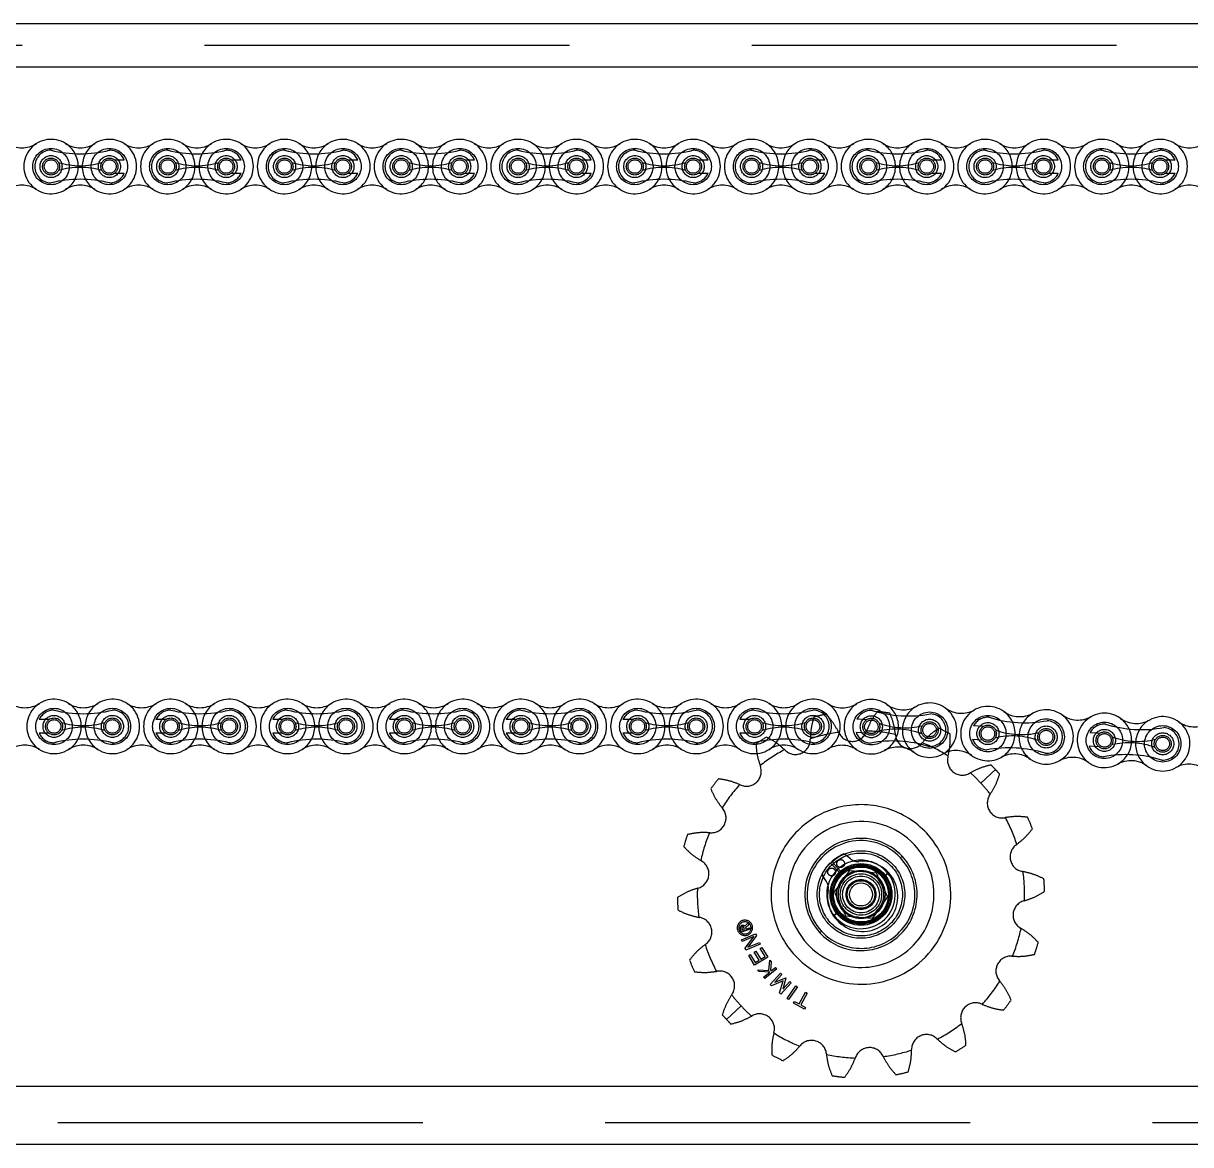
# Model space of a CAD drawing. Header units: metres. Extents: x 0 to 21025, y 0 to 14850.
# Drawn here: x 5196.5 to 5450.5, y 13545.1 to 13789.1 of the extents above; entities that cross this region are included whole.
import ezdxf

# ---------------------------------------------------------------- set-up
doc = ezdxf.new("R2010")
doc.units = ezdxf.units.M
doc.header["$LTSCALE"] = 25
doc.linetypes.add('HIDDEN2', pattern=[4.7625, 3.175, -1.5875])
doc.layers.add('SL4', color=4, linetype='Continuous')
doc.layers.add('ST1', color=7, linetype='HIDDEN2')

msp = doc.modelspace()

# ---------------------------------------------------------------- linework, layer by layer
at = {"layer": 'SL4'}
for p, q in [((4878.736, 13789.133), (5823.739, 13789.133)), ((5828.736, 13779.608), (4878.736, 13779.608)), ((5376.282, 13604.799), (5379.158, 13604.555)), ((5372.983, 13600.06), (5374.633, 13602.43)), ((5384.489, 13599.086), (5382.84, 13596.717)), ((5381.191, 13594.348), (5378.315, 13594.591)), ((4926.236, 13557.896), (5828.736, 13557.896)), ((5828.736, 13545.133), (4926.236, 13545.133))]:
    msp.add_line(p, q, dxfattribs=at)
for radius in [6, 3, 2.5]:
    msp.add_circle((5378.736, 13599.573), radius, dxfattribs=at)
for start, end in [(85.16103, 145.16103), (25.16103, 85.16103), (145.16103, 205.16103), (325.16103, 25.16103), (205.16103, 265.16103), (265.16103, 325.16103)]:
    msp.add_arc((5378.736, 13599.573), 5, start, end, dxfattribs=at)
for points, knots in [([(5374.633, 13602.43), (5374.672, 13602.486), (5375.229, 13603.286), (5375.774, 13604.07), (5376.282, 13604.799)], [0, 0, 0, 0, 0.0702006, 1, 1, 1, 1]), ([(5379.158, 13604.555), (5379.226, 13604.55), (5380.198, 13604.467), (5381.15, 13604.387), (5382.035, 13604.312)], [0, 0, 0, 0, 0.0702006, 1, 1, 1, 1]), ([(5382.035, 13604.312), (5382.138, 13604.093), (5382.538, 13603.241), (5382.953, 13602.356), (5383.262, 13601.699)], [0, 0, 0, 0, 0.2575513, 1, 1, 1, 1]), ([(5383.262, 13601.699), (5383.374, 13601.462), (5383.789, 13600.577), (5384.193, 13599.716), (5384.489, 13599.086)], [0, 0, 0, 0, 0.2686336, 1, 1, 1, 1]), ([(5372.983, 13600.06), (5373.086, 13599.841), (5373.487, 13598.989), (5373.902, 13598.104), (5374.211, 13597.447)], [0, 0, 0, 0, 0.2575513, 1, 1, 1, 1]), ([(5374.211, 13597.447), (5374.322, 13597.21), (5374.738, 13596.325), (5375.142, 13595.464), (5375.438, 13594.835)], [0, 0, 0, 0, 0.2686336, 1, 1, 1, 1]), ([(5382.84, 13596.717), (5382.801, 13596.661), (5382.244, 13595.861), (5381.698, 13595.077), (5381.191, 13594.348)], [0, 0, 0, 0, 0.0702006, 1, 1, 1, 1]), ([(5378.315, 13594.591), (5378.246, 13594.597), (5377.275, 13594.679), (5376.323, 13594.76), (5375.438, 13594.835)], [0, 0, 0, 0, 0.0702006, 1, 1, 1, 1])]:
    msp.add_open_spline(points, degree=3, knots=knots, dxfattribs=at)
at = {"layer": 'ST1'}
for p, q in [((4878.736, 13784.371), (5878.736, 13784.371)), ((5878.736, 13779.608), (4878.736, 13779.608)), ((5216.341, 13759.449), (5218.465, 13759.449)), ((5241.741, 13759.449), (5243.865, 13759.449)), ((5267.141, 13759.449), (5269.265, 13759.449)), ((5292.541, 13759.449), (5294.665, 13759.449)), ((5317.941, 13759.449), (5320.065, 13759.449)), ((5343.341, 13759.449), (5345.465, 13759.449)), ((5368.741, 13759.449), (5370.865, 13759.449)), ((5394.141, 13759.449), (5396.265, 13759.449)), ((5419.541, 13759.449), (5421.665, 13759.449)), ((5444.941, 13759.449), (5447.065, 13759.449)), ((5216.341, 13756.497), (5218.465, 13756.497)), ((5241.741, 13756.497), (5243.865, 13756.497)), ((5267.141, 13756.497), (5269.265, 13756.497)), ((5292.541, 13756.497), (5294.665, 13756.497)), ((5317.941, 13756.497), (5320.065, 13756.497)), ((5343.341, 13756.497), (5345.465, 13756.497)), ((5368.741, 13756.497), (5370.865, 13756.497)), ((5394.141, 13756.497), (5396.265, 13756.497)), ((5419.541, 13756.497), (5421.665, 13756.497)), ((5444.941, 13756.497), (5447.065, 13756.497)), ((5202.082, 13637.614), (5199.959, 13637.614)), ((5227.482, 13637.614), (5225.359, 13637.614)), ((5252.882, 13637.614), (5250.759, 13637.614)), ((5278.282, 13637.614), (5276.159, 13637.614)), ((5303.682, 13637.614), (5301.559, 13637.614)), ((5329.082, 13637.614), (5326.959, 13637.614)), ((5354.482, 13637.614), (5352.359, 13637.614)), ((5379.97, 13637.607), (5377.85, 13637.731)), ((5202.082, 13634.662), (5199.959, 13634.662)), ((5227.482, 13634.662), (5225.359, 13634.662)), ((5252.882, 13634.662), (5250.759, 13634.662)), ((5278.282, 13634.662), (5276.159, 13634.662)), ((5303.682, 13634.662), (5301.559, 13634.662)), ((5329.082, 13634.662), (5326.959, 13634.662)), ((5354.482, 13634.662), (5352.359, 13634.662)), ((5379.798, 13634.66), (5377.678, 13634.784)), ((5405.327, 13636.122), (5403.207, 13636.246)), ((5430.683, 13634.637), (5428.563, 13634.761)), ((5405.154, 13633.175), (5403.034, 13633.299)), ((5430.511, 13631.69), (5428.391, 13631.814)), ((5407.982, 13626.774), (5404.81, 13623.823)), ((5404.81, 13623.823), (5407.982, 13626.774)), ((5374.397, 13604.002), (5372.018, 13606.43)), ((5372.384, 13606.771), (5374.634, 13604.222)), ((5376.465, 13607.296), (5375.43, 13608.152)), ((5387.323, 13607.559), (5387.681, 13607.892)), ((5387.681, 13607.892), (5387.323, 13607.559)), ((5384.615, 13604.154), (5383.844, 13603.553)), ((5383.844, 13603.553), (5384.615, 13604.154)), ((5370.42, 13603.492), (5371.198, 13602.398)), ((5373.629, 13595.594), (5372.858, 13594.993)), ((5372.858, 13594.993), (5373.629, 13595.594)), ((5352.727, 13591.397), (5352.507, 13592.09)), ((5354.592, 13591.989), (5352.727, 13591.397)), ((5352.796, 13592.211), (5352.928, 13591.794)), ((5352.855, 13592.821), (5352.95, 13592.523)), ((5352.958, 13592.525), (5352.864, 13592.823)), ((5352.928, 13591.794), (5353.396, 13591.942)), ((5353.396, 13591.942), (5353.262, 13592.364)), ((5353.454, 13592.651), (5354.191, 13593.369)), ((5354.311, 13592.99), (5353.609, 13592.305)), ((5353.609, 13592.305), (5353.691, 13592.048)), ((5353.691, 13592.048), (5354.493, 13592.302)), ((5354.191, 13593.369), (5354.311, 13592.99)), ((5354.493, 13592.302), (5354.592, 13591.989)), ((5369.792, 13591.254), (5370.15, 13591.587)), ((5370.15, 13591.587), (5369.792, 13591.254)), ((5352.743, 13589.708), (5355.815, 13591.033)), ((5352.902, 13589.339), (5352.743, 13589.708)), ((5355.445, 13590.436), (5352.902, 13589.339)), ((5353.528, 13587.886), (5355.445, 13590.436)), ((5356.788, 13588.776), (5353.715, 13587.453)), ((5355.995, 13590.616), (5354.15, 13588.077)), ((5354.15, 13588.077), (5356.629, 13589.144)), ((5355.815, 13591.033), (5355.995, 13590.616)), ((5356.629, 13589.144), (5356.788, 13588.776)), ((5353.715, 13587.453), (5353.528, 13587.886)), ((5354.311, 13586.293), (5354.662, 13586.504)), ((5355.579, 13584.187), (5354.311, 13586.293)), ((5354.662, 13586.504), (5355.723, 13584.743)), ((5355.512, 13587.016), (5355.864, 13587.228)), ((5356.573, 13585.255), (5355.512, 13587.016)), ((5355.864, 13587.228), (5356.925, 13585.467)), ((5356.825, 13587.807), (5357.176, 13588.019)), ((5357.886, 13586.046), (5356.825, 13587.807)), ((5357.176, 13588.019), (5358.445, 13585.914)), ((5358.445, 13585.914), (5355.579, 13584.187)), ((5355.723, 13584.743), (5356.573, 13585.255)), ((5356.925, 13585.467), (5357.886, 13586.046)), ((5358.685, 13583.041), (5358.878, 13585.291)), ((5358.878, 13585.291), (5359.189, 13584.902)), ((5359.189, 13584.902), (5359.027, 13583.018)), ((5359.304, 13582.999), (5360.161, 13583.684)), ((5360.161, 13583.684), (5360.412, 13583.37)), ((5356.264, 13583.203), (5358.685, 13583.041)), ((5356.575, 13582.813), (5356.264, 13583.203)), ((5358.879, 13582.659), (5356.575, 13582.813)), ((5357.547, 13581.595), (5358.879, 13582.659)), ((5357.798, 13581.282), (5357.547, 13581.595)), ((5360.412, 13583.37), (5357.798, 13581.282)), ((5359.003, 13579.965), (5361.239, 13582.453)), ((5359.027, 13583.018), (5359.304, 13582.999)), ((5361.534, 13582.188), (5360.016, 13580.499)), ((5360.016, 13580.499), (5362.384, 13581.424)), ((5361.239, 13582.453), (5361.534, 13582.188)), ((5362.416, 13581.394), (5361.747, 13578.943)), ((5362.384, 13581.424), (5362.416, 13581.394)), ((5359.298, 13579.699), (5359.003, 13579.965)), ((5361.806, 13580.749), (5359.298, 13579.699)), ((5361.028, 13578.143), (5361.806, 13580.749)), ((5363.564, 13580.362), (5361.328, 13577.873)), ((5361.747, 13578.943), (5363.266, 13580.63)), ((5362.648, 13576.93), (5364.567, 13579.671)), ((5364.896, 13579.441), (5362.977, 13576.7)), ((5363.266, 13580.63), (5363.564, 13580.362)), ((5364.567, 13579.671), (5364.896, 13579.441)), ((5361.328, 13577.873), (5361.028, 13578.143)), ((5362.977, 13576.7), (5362.648, 13576.93)), ((5364.057, 13575.954), (5364.256, 13576.313)), ((5366.449, 13574.626), (5364.057, 13575.954)), ((5364.256, 13576.313), (5365.276, 13575.747)), ((5365.276, 13575.747), (5366.702, 13578.312)), ((5367.052, 13578.118), (5365.627, 13575.552)), ((5366.702, 13578.312), (5367.052, 13578.118)), ((5352.663, 13575.323), (5349.49, 13572.373)), ((5349.49, 13572.373), (5352.663, 13575.323)), ((5365.627, 13575.552), (5366.648, 13574.984)), ((5366.648, 13574.984), (5366.449, 13574.626)), ((4878.736, 13557.896), (5878.736, 13557.896)), ((5878.736, 13549.896), (4878.736, 13549.896))]:
    msp.add_line(p, q, dxfattribs=at)
for centre, radius in [((5202.534, 13757.973), 3.96), ((5215.234, 13757.973), 3.96), ((5227.934, 13757.973), 3.96), ((5240.634, 13757.973), 3.96), ((5253.334, 13757.973), 3.96), ((5266.034, 13757.973), 3.96), ((5278.734, 13757.973), 3.96), ((5291.434, 13757.973), 3.96), ((5304.134, 13757.973), 3.96), ((5316.834, 13757.973), 3.96), ((5329.534, 13757.973), 3.96), ((5342.234, 13757.973), 3.96), ((5354.934, 13757.973), 3.96), ((5367.634, 13757.973), 3.96), ((5380.334, 13757.973), 3.96), ((5393.034, 13757.973), 3.96), ((5405.734, 13757.973), 3.96), ((5418.434, 13757.973), 3.96), ((5431.134, 13757.973), 3.96), ((5443.834, 13757.973), 3.96), ((5202.534, 13757.973), 2.398), ((5202.534, 13757.973), 1.845), ((5202.534, 13757.973), 1.476), ((5215.234, 13757.973), 2.398), ((5215.234, 13757.973), 1.845), ((5215.234, 13757.973), 1.476), ((5227.934, 13757.973), 2.399), ((5227.934, 13757.973), 1.845), ((5227.934, 13757.973), 1.476), ((5240.634, 13757.973), 2.399), ((5240.634, 13757.973), 1.845), ((5240.634, 13757.973), 1.476), ((5253.334, 13757.973), 2.398), ((5253.334, 13757.973), 1.845), ((5253.334, 13757.973), 1.476), ((5266.034, 13757.973), 2.398), ((5266.034, 13757.973), 1.845), ((5266.034, 13757.973), 1.476), ((5278.734, 13757.973), 2.399), ((5278.734, 13757.973), 1.845), ((5278.734, 13757.973), 1.476), ((5291.434, 13757.973), 2.399), ((5291.434, 13757.973), 1.845), ((5291.434, 13757.973), 1.476), ((5304.134, 13757.973), 2.398), ((5304.134, 13757.973), 1.845), ((5304.134, 13757.973), 1.476), ((5316.834, 13757.973), 2.398), ((5316.834, 13757.973), 1.845), ((5316.834, 13757.973), 1.476), ((5329.534, 13757.973), 2.399), ((5329.534, 13757.973), 1.845), ((5329.534, 13757.973), 1.476), ((5342.234, 13757.973), 2.399), ((5342.234, 13757.973), 1.845), ((5342.234, 13757.973), 1.476), ((5354.934, 13757.973), 2.398), ((5354.934, 13757.973), 1.845), ((5354.934, 13757.973), 1.476), ((5367.634, 13757.973), 2.398), ((5367.634, 13757.973), 1.845), ((5367.634, 13757.973), 1.476), ((5380.334, 13757.973), 2.399), ((5380.334, 13757.973), 1.845), ((5380.334, 13757.973), 1.476), ((5393.034, 13757.973), 2.399), ((5393.034, 13757.973), 1.845), ((5393.034, 13757.973), 1.476), ((5405.734, 13757.973), 2.398), ((5405.734, 13757.973), 1.845), ((5405.734, 13757.973), 1.476), ((5418.434, 13757.973), 2.398), ((5418.434, 13757.973), 1.845), ((5418.434, 13757.973), 1.476), ((5431.134, 13757.973), 2.399), ((5431.134, 13757.973), 1.845), ((5431.134, 13757.973), 1.476), ((5443.834, 13757.973), 2.399), ((5443.834, 13757.973), 1.845), ((5443.834, 13757.973), 1.476), ((5203.189, 13636.138), 3.96), ((5215.889, 13636.138), 3.96), ((5228.589, 13636.138), 3.96), ((5241.289, 13636.138), 3.96), ((5253.989, 13636.138), 3.96), ((5266.689, 13636.138), 3.96), ((5279.389, 13636.138), 3.96), ((5292.089, 13636.138), 3.96), ((5304.789, 13636.138), 3.96), ((5317.489, 13636.138), 3.96), ((5330.189, 13636.138), 3.96), ((5342.889, 13636.138), 3.96), ((5355.589, 13636.138), 3.96), ((5368.289, 13636.138), 3.96), ((5380.989, 13636.069), 3.96), ((5203.189, 13636.138), 2.399), ((5203.189, 13636.138), 1.845), ((5203.189, 13636.138), 1.476), ((5215.889, 13636.138), 2.399), ((5215.889, 13636.138), 1.845), ((5215.889, 13636.138), 1.476), ((5228.589, 13636.138), 2.398), ((5228.589, 13636.138), 1.845), ((5228.589, 13636.138), 1.476), ((5241.289, 13636.138), 2.398), ((5241.289, 13636.138), 1.845), ((5241.289, 13636.138), 1.476), ((5253.989, 13636.138), 2.399), ((5253.989, 13636.138), 1.845), ((5253.989, 13636.138), 1.476), ((5266.689, 13636.138), 2.399), ((5266.689, 13636.138), 1.845), ((5266.689, 13636.138), 1.476), ((5279.389, 13636.138), 2.398), ((5279.389, 13636.138), 1.845), ((5279.389, 13636.138), 1.476), ((5292.089, 13636.138), 2.398), ((5292.089, 13636.138), 1.845), ((5292.089, 13636.138), 1.476), ((5304.789, 13636.138), 2.399), ((5304.789, 13636.138), 1.845), ((5304.789, 13636.138), 1.476), ((5317.489, 13636.138), 2.399), ((5317.489, 13636.138), 1.845), ((5317.489, 13636.138), 1.476), ((5330.189, 13636.138), 2.398), ((5330.189, 13636.138), 1.845), ((5330.189, 13636.138), 1.476), ((5342.889, 13636.138), 2.398), ((5342.889, 13636.138), 1.845), ((5342.889, 13636.138), 1.476), ((5355.589, 13636.138), 2.399), ((5355.589, 13636.138), 1.845), ((5355.589, 13636.138), 1.476), ((5368.289, 13636.138), 2.399), ((5368.289, 13636.138), 1.845), ((5368.289, 13636.138), 1.476), ((5380.989, 13636.069), 2.399), ((5380.989, 13636.069), 1.845), ((5380.989, 13636.069), 1.476), ((5393.667, 13635.327), 3.96), ((5393.667, 13635.327), 2.399), ((5393.667, 13635.327), 1.845), ((5406.346, 13634.584), 3.96), ((5406.346, 13634.584), 2.398), ((5419.024, 13633.842), 3.96), ((5431.702, 13633.099), 3.96), ((5393.667, 13635.327), 1.476), ((5406.346, 13634.584), 1.845), ((5406.346, 13634.584), 1.476), ((5419.024, 13633.842), 2.398), ((5419.024, 13633.842), 1.845), ((5419.024, 13633.842), 1.476), ((5431.702, 13633.099), 2.398), ((5431.702, 13633.099), 1.845), ((5431.702, 13633.099), 1.476), ((5444.381, 13632.357), 3.96), ((5444.381, 13632.357), 2.399), ((5444.381, 13632.357), 1.845), ((5444.381, 13632.357), 1.476), ((5378.736, 13599.573), 9.525), ((5378.736, 13599.573), 9.025), ((5374.32, 13606.304), 0.85), ((5372.343, 13604.465), 0.85), ((5378.736, 13599.573), 6.725), ((5378.736, 13599.573), 6.725), ((5378.736, 13599.573), 6.475), ((5378.736, 13599.573), 6.2), ((5378.736, 13599.573), 5.975), ((5378.736, 13599.573), 5.25), ((5378.736, 13599.573), 5.25), ((5378.736, 13599.573), 4.5), ((5378.736, 13599.573), 4), ((5378.736, 13599.573), 3.25), ((5378.736, 13599.573), 3.25), ((5378.736, 13599.573), 3.2)]:
    msp.add_circle(centre, radius, dxfattribs=at)
for centre, radius, start, end in [((5202.534, 13757.973), 5.92, 57.56669, 302.43331), ((5215.234, 13757.973), 5.92, 237.56669, 122.43331), ((5227.934, 13757.973), 5.92, 57.56669, 302.43331), ((5240.634, 13757.973), 5.92, 237.56669, 122.43331), ((5253.334, 13757.973), 5.92, 57.56669, 302.43331), ((5266.034, 13757.973), 5.92, 237.56669, 122.43331), ((5278.734, 13757.973), 5.92, 57.56669, 302.43331), ((5291.434, 13757.973), 5.92, 237.56669, 122.43331), ((5304.134, 13757.973), 5.92, 57.56669, 302.43331), ((5316.834, 13757.973), 5.92, 237.56669, 122.43331), ((5329.534, 13757.973), 5.92, 57.56669, 302.43331), ((5342.234, 13757.973), 5.92, 237.56669, 122.43331), ((5354.934, 13757.973), 5.92, 57.56669, 302.43331), ((5367.634, 13757.973), 5.92, 237.56669, 122.43331), ((5380.334, 13757.973), 5.92, 57.56669, 302.43331), ((5393.034, 13757.973), 5.92, 237.56669, 122.43331), ((5405.734, 13757.973), 5.92, 57.56669, 302.43331), ((5418.434, 13757.973), 5.92, 237.56669, 122.43331), ((5431.134, 13757.973), 5.92, 57.56669, 302.43331), ((5443.834, 13757.973), 5.92, 237.56669, 122.43331), ((5196.184, 13767.966), 5.92, 237.56669, 302.43331), ((5202.534, 13757.973), 3.552, 90, 270), ((5208.884, 13787.07), 26.322, 256.04015, 283.95985), ((5208.884, 13767.966), 5.92, 237.56669, 302.43331), ((5202.534, 13757.973), 5.92, 302.43326, 57.56674), ((5215.234, 13757.973), 5.92, 122.43326, 237.56674), ((5215.234, 13757.973), 3.552, 24.55336, 90), ((5221.584, 13767.966), 5.92, 237.56669, 302.43331), ((5227.934, 13757.973), 3.552, 90, 270), ((5234.284, 13787.07), 26.322, 256.04015, 283.95985), ((5234.284, 13767.966), 5.92, 237.56669, 302.43331), ((5227.934, 13757.973), 5.92, 302.43326, 57.56674), ((5240.634, 13757.973), 5.92, 122.43326, 237.56674), ((5240.634, 13757.973), 3.552, 24.55336, 90), ((5246.984, 13767.966), 5.92, 237.56669, 302.43331), ((5253.334, 13757.973), 3.552, 90, 270), ((5259.684, 13787.07), 26.322, 256.04015, 283.95985), ((5259.684, 13767.966), 5.92, 237.56669, 302.43331), ((5253.334, 13757.973), 5.92, 302.43326, 57.56674), ((5266.034, 13757.973), 5.92, 122.43326, 237.56674), ((5266.034, 13757.973), 3.552, 24.55336, 90), ((5272.384, 13767.966), 5.92, 237.56669, 302.43331), ((5278.734, 13757.973), 3.552, 90, 270), ((5285.084, 13787.07), 26.322, 256.04015, 283.95985), ((5285.084, 13767.966), 5.92, 237.56669, 302.43331), ((5278.734, 13757.973), 5.92, 302.43326, 57.56674), ((5291.434, 13757.973), 5.92, 122.43326, 237.56674), ((5291.434, 13757.973), 3.552, 24.55336, 90), ((5297.784, 13767.966), 5.92, 237.56669, 302.43331), ((5304.134, 13757.973), 3.552, 90, 270), ((5310.484, 13787.07), 26.322, 256.04015, 283.95985), ((5310.484, 13767.966), 5.92, 237.56669, 302.43331), ((5304.134, 13757.973), 5.92, 302.43326, 57.56674), ((5316.834, 13757.973), 5.92, 122.43326, 237.56674), ((5316.834, 13757.973), 3.552, 24.55336, 90), ((5323.184, 13767.966), 5.92, 237.56669, 302.43331), ((5329.534, 13757.973), 3.552, 90, 270), ((5335.884, 13787.07), 26.322, 256.04015, 283.95985), ((5335.884, 13767.966), 5.92, 237.56669, 302.43331), ((5329.534, 13757.973), 5.92, 302.43326, 57.56674), ((5342.234, 13757.973), 5.92, 122.43326, 237.56674), ((5342.234, 13757.973), 3.552, 24.55336, 90), ((5348.584, 13767.966), 5.92, 237.56669, 302.43331), ((5354.934, 13757.973), 3.552, 90, 270), ((5361.284, 13787.07), 26.322, 256.04015, 283.95985), ((5361.284, 13767.966), 5.92, 237.56669, 302.43331), ((5354.934, 13757.973), 5.92, 302.43326, 57.56674), ((5367.634, 13757.973), 5.92, 122.43326, 237.56674), ((5367.634, 13757.973), 3.552, 24.55336, 90), ((5373.984, 13767.966), 5.92, 237.56669, 302.43331), ((5380.334, 13757.973), 3.552, 90, 270), ((5386.684, 13787.07), 26.322, 256.04015, 283.95985), ((5386.684, 13767.966), 5.92, 237.56669, 302.43331), ((5380.334, 13757.973), 5.92, 302.43326, 57.56674), ((5393.034, 13757.973), 5.92, 122.43326, 237.56674), ((5393.034, 13757.973), 3.552, 24.55336, 90), ((5399.384, 13767.966), 5.92, 237.56669, 302.43331), ((5405.734, 13757.973), 3.552, 90, 270), ((5412.084, 13787.07), 26.322, 256.04015, 283.95985), ((5412.084, 13767.966), 5.92, 237.56669, 302.43331), ((5405.734, 13757.973), 5.92, 302.43326, 57.56674), ((5418.434, 13757.973), 5.92, 122.43326, 237.56674), ((5418.434, 13757.973), 3.552, 24.55336, 90), ((5424.784, 13767.966), 5.92, 237.56669, 302.43331), ((5431.134, 13757.973), 3.552, 90, 270), ((5437.484, 13787.07), 26.322, 256.04015, 283.95985), ((5437.484, 13767.966), 5.92, 237.56669, 302.43331), ((5431.134, 13757.973), 5.92, 302.43326, 57.56674), ((5443.834, 13757.973), 5.92, 122.43326, 237.56674), ((5443.834, 13757.973), 3.552, 24.55336, 90), ((5450.184, 13767.966), 5.92, 237.56669, 302.43331), ((5208.884, 13774.326), 16.175, 252.993, 287.007), ((5234.284, 13774.326), 16.175, 252.993, 287.007), ((5259.684, 13774.326), 16.175, 252.993, 287.007), ((5285.084, 13774.326), 16.175, 252.993, 287.007), ((5310.484, 13774.326), 16.175, 252.993, 287.007), ((5335.884, 13774.326), 16.175, 252.993, 287.007), ((5361.284, 13774.326), 16.175, 252.993, 287.007), ((5386.684, 13774.326), 16.175, 252.993, 287.007), ((5412.084, 13774.326), 16.175, 252.993, 287.007), ((5437.484, 13774.326), 16.175, 252.993, 287.007), ((5208.884, 13741.621), 16.175, 72.993, 107.007), ((5215.234, 13757.973), 3.552, 270, 335.44664), ((5234.284, 13741.621), 16.175, 72.993, 107.007), ((5240.634, 13757.973), 3.552, 270, 335.44664), ((5259.684, 13741.621), 16.175, 72.993, 107.007), ((5266.034, 13757.973), 3.552, 270, 335.44664), ((5285.084, 13741.621), 16.175, 72.993, 107.007), ((5291.434, 13757.973), 3.552, 270, 335.44664), ((5310.484, 13741.621), 16.175, 72.993, 107.007), ((5316.834, 13757.973), 3.552, 270, 335.44664), ((5335.884, 13741.621), 16.175, 72.993, 107.007), ((5342.234, 13757.973), 3.552, 270, 335.44664), ((5361.284, 13741.621), 16.175, 72.993, 107.007), ((5367.634, 13757.973), 3.552, 270, 335.44664), ((5386.684, 13741.621), 16.175, 72.993, 107.007), ((5393.034, 13757.973), 3.552, 270, 335.44664), ((5412.084, 13741.621), 16.175, 72.993, 107.007), ((5418.434, 13757.973), 3.552, 270, 335.44664), ((5437.484, 13741.621), 16.175, 72.993, 107.007), ((5443.834, 13757.973), 3.552, 270, 335.44664), ((5196.184, 13747.98), 5.92, 57.56669, 122.43331), ((5208.884, 13728.877), 26.322, 76.04015, 103.95985), ((5208.884, 13747.98), 5.92, 57.56669, 122.43331), ((5221.584, 13747.98), 5.92, 57.56669, 122.43331), ((5234.284, 13728.877), 26.322, 76.04015, 103.95985), ((5234.284, 13747.98), 5.92, 57.56669, 122.43331), ((5246.984, 13747.98), 5.92, 57.56669, 122.43331), ((5259.684, 13728.877), 26.322, 76.04015, 103.95985), ((5259.684, 13747.98), 5.92, 57.56669, 122.43331), ((5272.384, 13747.98), 5.92, 57.56669, 122.43331), ((5285.084, 13728.877), 26.322, 76.04015, 103.95985), ((5285.084, 13747.98), 5.92, 57.56669, 122.43331), ((5297.784, 13747.98), 5.92, 57.56669, 122.43331), ((5310.484, 13728.877), 26.322, 76.04015, 103.95985), ((5310.484, 13747.98), 5.92, 57.56669, 122.43331), ((5323.184, 13747.98), 5.92, 57.56669, 122.43331), ((5335.884, 13728.877), 26.322, 76.04015, 103.95985), ((5335.884, 13747.98), 5.92, 57.56669, 122.43331), ((5348.584, 13747.98), 5.92, 57.56669, 122.43331), ((5361.284, 13728.877), 26.322, 76.04015, 103.95985), ((5361.284, 13747.98), 5.92, 57.56669, 122.43331), ((5373.984, 13747.98), 5.92, 57.56669, 122.43331), ((5386.684, 13728.877), 26.322, 76.04015, 103.95985), ((5386.684, 13747.98), 5.92, 57.56669, 122.43331), ((5399.384, 13747.98), 5.92, 57.56669, 122.43331), ((5412.084, 13728.877), 26.322, 76.04015, 103.95985), ((5412.084, 13747.98), 5.92, 57.56669, 122.43331), ((5424.784, 13747.98), 5.92, 57.56669, 122.43331), ((5437.484, 13728.877), 26.322, 76.04015, 103.95985), ((5437.484, 13747.98), 5.92, 57.56669, 122.43331), ((5450.184, 13747.98), 5.92, 57.56669, 122.43331), ((5203.189, 13636.138), 5.92, 57.56669, 302.43331), ((5215.889, 13636.138), 5.92, 237.56669, 122.43331), ((5228.589, 13636.138), 5.92, 57.56669, 302.43331), ((5241.289, 13636.138), 5.92, 237.56669, 122.43331), ((5253.989, 13636.138), 5.92, 57.56669, 302.43331), ((5266.689, 13636.138), 5.92, 237.56669, 122.43331), ((5279.389, 13636.138), 5.92, 57.56669, 302.43331), ((5292.089, 13636.138), 5.92, 237.56669, 122.43331), ((5304.789, 13636.138), 5.92, 57.56669, 302.43331), ((5317.489, 13636.138), 5.92, 237.56669, 122.43331), ((5330.189, 13636.138), 5.92, 57.56669, 302.43331), ((5342.889, 13636.138), 5.92, 237.56669, 122.43331), ((5355.589, 13636.138), 5.92, 57.56669, 302.43331), ((5368.289, 13636.138), 5.92, 237.56669, 122.43331), ((5380.989, 13636.069), 5.92, 54.21502, 299.08164), ((5196.839, 13646.131), 5.92, 237.56669, 302.43331), ((5203.189, 13636.138), 3.552, 90, 155.44664), ((5209.539, 13665.235), 26.322, 256.04015, 283.95985), ((5209.539, 13646.131), 5.92, 237.56669, 302.43331), ((5203.189, 13636.138), 5.92, 302.43326, 57.56674), ((5215.889, 13636.138), 5.92, 122.43326, 237.56674), ((5215.889, 13636.138), 3.552, 270, 90), ((5222.239, 13646.131), 5.92, 237.56669, 302.43331), ((5228.589, 13636.138), 3.552, 90, 155.44664), ((5234.939, 13665.235), 26.322, 256.04015, 283.95985), ((5234.939, 13646.131), 5.92, 237.56669, 302.43331), ((5228.589, 13636.138), 5.92, 302.43326, 57.56674), ((5241.289, 13636.138), 5.92, 122.43326, 237.56674), ((5241.289, 13636.138), 3.552, 270, 90), ((5247.639, 13646.131), 5.92, 237.56669, 302.43331), ((5253.989, 13636.138), 3.552, 90, 155.44664), ((5260.339, 13665.235), 26.322, 256.04015, 283.95985), ((5260.339, 13646.131), 5.92, 237.56669, 302.43331), ((5253.989, 13636.138), 5.92, 302.43326, 57.56674), ((5266.689, 13636.138), 5.92, 122.43326, 237.56674), ((5266.689, 13636.138), 3.552, 270, 90), ((5273.039, 13646.131), 5.92, 237.56669, 302.43331), ((5279.389, 13636.138), 3.552, 90, 155.44664), ((5285.739, 13665.235), 26.322, 256.04015, 283.95985), ((5285.739, 13646.131), 5.92, 237.56669, 302.43331), ((5279.389, 13636.138), 5.92, 302.43326, 57.56674), ((5292.089, 13636.138), 5.92, 122.43326, 237.56674), ((5292.089, 13636.138), 3.552, 270, 90), ((5298.439, 13646.131), 5.92, 237.56669, 302.43331), ((5304.789, 13636.138), 3.552, 90, 155.44664), ((5311.139, 13665.235), 26.322, 256.04015, 283.95985), ((5311.139, 13646.131), 5.92, 237.56669, 302.43331), ((5304.789, 13636.138), 5.92, 302.43326, 57.56674), ((5317.489, 13636.138), 5.92, 122.43326, 237.56674), ((5317.489, 13636.138), 3.552, 270, 90), ((5323.839, 13646.131), 5.92, 237.56669, 302.43331), ((5330.189, 13636.138), 3.552, 90, 155.44664), ((5336.539, 13665.235), 26.322, 256.04015, 283.95985), ((5336.539, 13646.131), 5.92, 237.56669, 302.43331), ((5330.189, 13636.138), 5.92, 302.43326, 57.56674), ((5342.889, 13636.138), 5.92, 122.43326, 237.56674), ((5342.889, 13636.138), 3.552, 270, 90), ((5349.239, 13646.131), 5.92, 237.56669, 302.43331), ((5355.589, 13636.138), 3.552, 90, 155.44664), ((5361.939, 13665.235), 26.322, 256.04015, 283.95985), ((5361.939, 13646.131), 5.92, 237.56669, 302.43331), ((5355.589, 13636.138), 5.92, 302.43326, 57.56674), ((5368.289, 13636.138), 5.92, 122.43338, 237.56662), ((5368.289, 13636.138), 3.552, 270, 90), ((5374.694, 13646.097), 5.92, 237.2541, 302.12072), ((5380.989, 13636.069), 3.552, 86.64833, 152.09497), ((5389.029, 13664.745), 26.322, 252.68848, 280.60819), ((5380.989, 13636.069), 5.92, 299.08159, 54.21508), ((5387.913, 13645.674), 5.92, 234.21502, 299.08164), ((5393.667, 13635.327), 5.92, 119.08159, 234.21508), ((5393.667, 13635.327), 5.92, 234.21502, 119.08164), ((5400.591, 13644.931), 5.92, 234.21502, 299.08164), ((5406.346, 13634.584), 5.92, 54.21502, 299.08164), ((5419.024, 13633.842), 5.92, 234.21502, 119.08164), ((5209.539, 13652.491), 16.175, 252.993, 287.007), ((5234.939, 13652.491), 16.175, 252.993, 287.007), ((5260.339, 13652.491), 16.175, 252.993, 287.007), ((5285.739, 13652.491), 16.175, 252.993, 287.007), ((5311.139, 13652.491), 16.175, 252.993, 287.007), ((5336.539, 13652.491), 16.175, 252.993, 287.007), ((5361.939, 13652.491), 16.175, 252.993, 287.007), ((5378.736, 13599.573), 39.94, 100.95651, 104.89243), ((5378.736, 13599.573), 39.94, 80.95651, 84.89243), ((5393.667, 13635.327), 3.552, 266.64833, 86.64833), ((5406.346, 13634.584), 3.552, 86.64833, 152.09497), ((5414.386, 13663.26), 26.322, 252.68848, 280.60819), ((5406.346, 13634.584), 5.92, 299.08159, 54.21508), ((5413.269, 13644.189), 5.92, 234.21502, 299.08164), ((5419.024, 13633.842), 5.92, 119.08159, 234.21508), ((5419.024, 13633.842), 3.552, 266.64833, 86.64833), ((5425.947, 13643.446), 5.92, 234.21502, 299.08164), ((5431.702, 13633.099), 5.92, 54.21502, 299.08164), ((5431.702, 13633.099), 5.92, 299.08159, 54.21508), ((5438.626, 13642.704), 5.92, 234.21502, 299.08164), ((5444.381, 13632.357), 5.92, 119.08159, 234.21508), ((5444.381, 13632.357), 5.92, 234.21502, 119.08164), ((5451.304, 13641.961), 5.92, 234.21502, 299.08164), ((5203.189, 13636.138), 3.552, 204.55336, 270), ((5209.539, 13619.786), 16.175, 72.993, 107.007), ((5228.589, 13636.138), 3.552, 204.55336, 270), ((5234.939, 13619.786), 16.175, 72.993, 107.007), ((5253.989, 13636.138), 3.552, 204.55336, 270), ((5260.339, 13619.786), 16.175, 72.993, 107.007), ((5279.389, 13636.138), 3.552, 204.55336, 270), ((5285.739, 13619.786), 16.175, 72.993, 107.007), ((5304.789, 13636.138), 3.552, 204.55336, 270), ((5311.139, 13619.786), 16.175, 72.993, 107.007), ((5330.189, 13636.138), 3.552, 204.55336, 270), ((5336.539, 13619.786), 16.175, 72.993, 107.007), ((5355.589, 13636.138), 3.552, 204.55336, 270), ((5361.939, 13619.786), 16.175, 72.993, 107.007), ((5378.736, 13599.573), 35.607, 97.82514, 108.02381), ((5378.736, 13599.573), 35.607, 97.82514, 108.02381), ((5360.045, 13628.125), 15.39, 25.42447, 25.90678), ((5376.869, 13636.123), 3.238, 205.42447, 340.42447), ((5380.989, 13636.069), 3.552, 201.2017, 266.64833), ((5394.421, 13629.881), 15.39, 159.94217, 160.42447), ((5378.736, 13599.573), 35.607, 77.82514, 88.02381), ((5378.736, 13599.573), 35.607, 77.82514, 88.02381), ((5386.372, 13619.373), 16.175, 69.64134, 103.65533), ((5388.284, 13652.022), 16.175, 249.64134, 283.65533), ((5370.938, 13632.796), 15.39, 5.42447, 5.90678), ((5378.736, 13599.573), 39.94, 60.95651, 64.89243), ((5413.641, 13650.537), 16.175, 249.64134, 283.65533), ((5431.702, 13633.099), 3.552, 86.64833, 152.09497), ((5439.743, 13661.775), 26.322, 252.68848, 280.60819), ((5444.381, 13632.357), 3.552, 266.64833, 86.64833), ((5196.839, 13626.145), 5.92, 57.56669, 122.43331), ((5209.539, 13607.042), 26.322, 76.04015, 103.95985), ((5209.539, 13626.145), 5.92, 57.56669, 122.43331), ((5222.239, 13626.145), 5.92, 57.56669, 122.43331), ((5234.939, 13607.042), 26.322, 76.04015, 103.95985), ((5234.939, 13626.145), 5.92, 57.56669, 122.43331), ((5247.639, 13626.145), 5.92, 57.56669, 122.43331), ((5260.339, 13607.042), 26.322, 76.04015, 103.95985), ((5260.339, 13626.145), 5.92, 57.56669, 122.43331), ((5273.039, 13626.145), 5.92, 57.56669, 122.43331), ((5285.739, 13607.042), 26.322, 76.04015, 103.95985), ((5285.739, 13626.145), 5.92, 57.56669, 122.43331), ((5298.439, 13626.145), 5.92, 57.56669, 122.43331), ((5311.139, 13607.042), 26.322, 76.04015, 103.95985), ((5311.139, 13626.145), 5.92, 57.56669, 122.43331), ((5323.839, 13626.145), 5.92, 57.56669, 122.43331), ((5336.539, 13607.042), 26.322, 76.04015, 103.95985), ((5336.539, 13626.145), 5.92, 57.56669, 122.43331), ((5349.239, 13626.145), 5.92, 57.56669, 122.43331), ((5361.939, 13607.042), 26.322, 76.04015, 103.95985), ((5378.736, 13599.573), 39.94, 120.95651, 124.89243), ((5361.939, 13626.145), 5.92, 57.56669, 122.43331), ((5364.481, 13633.28), 3.238, 225.42447, 0.42447), ((5383.109, 13633.418), 15.39, 179.94217, 180.42447), ((5374.585, 13626.111), 5.92, 57.2541, 122.12072), ((5385.627, 13606.651), 26.322, 72.68848, 100.60819), ((5389.482, 13634.557), 3.238, 185.42447, 320.42447), ((5403.841, 13622.689), 15.39, 139.94217, 140.42447), ((5378.736, 13599.573), 35.607, 57.82514, 68.02381), ((5378.736, 13599.573), 35.607, 57.82514, 68.02381), ((5406.346, 13634.584), 3.552, 201.2017, 266.64833), ((5411.729, 13617.888), 16.175, 69.64134, 103.65533), ((5431.702, 13633.099), 3.552, 201.2017, 266.64833), ((5437.085, 13616.403), 16.175, 69.64134, 103.65533), ((5438.997, 13649.052), 16.175, 249.64134, 283.65533), ((5378.736, 13599.573), 35.607, 117.82514, 128.02381), ((5378.736, 13599.573), 35.607, 117.82514, 128.02381), ((5351.407, 13620.01), 15.39, 45.42447, 45.90678), ((5386.744, 13625.722), 5.92, 54.21502, 119.08164), ((5399.422, 13624.979), 5.92, 54.21502, 119.08164), ((5400.8, 13628.772), 3.238, 165.42447, 300.42447), ((5382.771, 13633.46), 15.39, 345.42447, 345.90678), ((5410.984, 13605.166), 26.322, 72.68848, 100.60819), ((5412.101, 13624.237), 5.92, 54.21502, 119.08164), ((5424.779, 13623.494), 5.92, 54.21502, 119.08164), ((5436.34, 13603.681), 26.322, 72.68848, 100.60819), ((5353.813, 13626.372), 3.238, 245.42447, 20.42447), ((5371.27, 13632.872), 15.39, 199.94217, 200.42447), ((5378.736, 13599.573), 39.94, 42.92447, 44.89243), ((5378.736, 13599.573), 39.94, 40.95651, 42.92447), ((5437.457, 13622.752), 5.92, 54.21502, 119.08164), ((5450.135, 13622.009), 5.92, 54.21502, 119.08164), ((5378.736, 13599.573), 39.94, 140.95651, 144.89243), ((5410.233, 13612.709), 15.39, 119.94217, 120.42447), ((5378.736, 13599.573), 35.607, 42.92447, 48.02381), ((5378.736, 13599.573), 35.607, 42.92447, 48.02381), ((5378.736, 13599.573), 35.607, 137.82514, 148.02381), ((5378.736, 13599.573), 35.607, 137.82514, 148.02381), ((5346.065, 13609.431), 15.39, 65.42447, 65.90678), ((5378.736, 13599.573), 35.607, 37.82514, 42.92447), ((5378.736, 13599.573), 35.607, 37.82514, 42.92447), ((5378.736, 13599.573), 19.544, 42.92447, 222.92447), ((5409.455, 13619.465), 3.238, 145.42447, 280.42447), ((5394.117, 13630.036), 15.39, 325.42447, 325.90678), ((5346.15, 13616.231), 3.238, 265.42447, 40.42447), ((5360.331, 13628.31), 15.39, 219.94217, 220.42447), ((5378.736, 13599.573), 15.88, 42.92447, 222.92447), ((5412.826, 13601.144), 15.39, 99.94217, 100.42447), ((5378.736, 13599.573), 35.607, 17.82514, 28.02381), ((5378.736, 13599.573), 35.607, 17.82514, 28.02381), ((5378.736, 13599.573), 39.94, 20.95651, 24.89243), ((5378.736, 13599.573), 39.94, 160.95651, 164.89243), ((5378.736, 13599.573), 35.607, 157.82514, 168.02381), ((5378.736, 13599.573), 35.607, 157.82514, 168.02381), ((5344.664, 13597.662), 15.39, 85.42447, 85.90678), ((5378.736, 13599.573), 19.544, 222.92447, 42.92447), ((5378.736, 13599.573), 12.215, 42.92447, 222.92447), ((5378.736, 13599.573), 11.726, 42.92447, 222.92447), ((5378.736, 13599.573), 11.726, 42.92447, 222.92447), ((5378.736, 13599.573), 15.88, 222.92447, 42.92447), ((5414.406, 13607.759), 3.238, 125.42447, 260.42447), ((5403.609, 13622.939), 15.39, 305.42447, 305.90678), ((5342.418, 13604.081), 3.238, 285.42447, 60.42447), ((5351.612, 13620.282), 15.39, 239.94217, 240.42447), ((5378.736, 13599.573), 12.215, 222.92447, 42.92447), ((5378.736, 13599.573), 11.726, 222.92447, 42.92447), ((5378.736, 13599.573), 11.726, 222.92447, 42.92447), ((5378.736, 13599.573), 9.6, 134.41672, 150.53429), ((5378.736, 13599.573), 7.452, 37.92447, 217.92447), ((5378.736, 13599.573), 7.452, 37.92447, 217.92447), ((5379.115, 13599.166), 7.643, 169.43092, 96.41802), ((5378.736, 13599.573), 9.6, 115.31466, 131.43223), ((5374.952, 13607.573), 0.75, 50.42447, 115.31466), ((5377.993, 13609.144), 2.398, 230.42447, 276.41802), ((5371.031, 13603.927), 0.75, 150.53429, 215.42447), ((5378.736, 13599.573), 6.2, 134.41672, 131.43223), ((5378.736, 13599.573), 7.452, 217.92447, 37.92447), ((5378.736, 13599.573), 7.452, 217.92447, 37.92447), ((5411.307, 13589.39), 15.39, 79.94217, 80.42447), ((5378.736, 13599.573), 35.607, 357.82514, 8.02381), ((5378.736, 13599.573), 35.607, 357.82514, 8.02381), ((5369.244, 13601.008), 2.398, 349.43092, 35.42447), ((5378.736, 13599.573), 39.94, 0.95651, 4.89243), ((5378.736, 13599.573), 39.94, 180.95651, 184.89243), ((5378.736, 13599.573), 35.607, 177.82514, 188.02381), ((5378.736, 13599.573), 35.607, 177.82514, 188.02381), ((5347.373, 13586.124), 15.39, 105.42447, 105.90678), ((5415.055, 13595.065), 3.238, 105.42447, 240.42447), ((5410.1, 13613.023), 15.39, 285.42447, 285.90678), ((5346.165, 13609.757), 15.39, 259.94217, 260.42447), ((5343.066, 13591.388), 3.238, 305.42447, 80.42447), ((5353.486, 13592.313), 1.673, 312.92447, 132.92447), ((5353.486, 13592.313), 1.673, 132.92447, 312.92447), ((5353.486, 13592.313), 1.339, 132.92447, 312.92447), ((5353.028, 13592.29), 0.558, 108.05018, 200.99902), ((5353.486, 13592.313), 1.339, 312.92447, 132.92447), ((5353.028, 13592.29), 0.245, 108.62125, 198.95106), ((5353.028, 13592.29), 0.558, 40.30501, 107.15432), ((5353.028, 13592.29), 0.245, 17.61994, 106.56673), ((5378.736, 13599.573), 35.607, 337.82514, 348.02381), ((5378.736, 13599.573), 35.607, 337.82514, 348.02381), ((5405.86, 13578.864), 15.39, 59.94217, 60.42447), ((5353.864, 13576.208), 15.39, 125.42447, 125.90678), ((5378.736, 13599.573), 35.607, 197.82514, 208.02381), ((5378.736, 13599.573), 35.607, 197.82514, 208.02381), ((5378.736, 13599.573), 39.94, 340.95651, 344.89243), ((5411.323, 13582.916), 3.238, 85.42447, 220.42447), ((5412.809, 13601.485), 15.39, 265.42447, 265.90678), ((5378.736, 13599.573), 39.94, 200.95651, 204.89243), ((5344.647, 13598.002), 15.39, 279.94217, 280.42447), ((5348.017, 13579.682), 3.238, 325.42447, 100.42447), ((5378.736, 13599.573), 35.607, 317.82514, 328.02381), ((5378.736, 13599.573), 35.607, 317.82514, 328.02381), ((5397.142, 13570.836), 15.39, 39.94217, 40.42447), ((5363.355, 13569.11), 15.39, 145.42447, 145.90678), ((5378.736, 13599.573), 35.607, 217.82514, 222.92447), ((5378.736, 13599.573), 35.607, 217.82514, 222.92447), ((5403.66, 13572.775), 3.238, 65.42447, 200.42447), ((5378.736, 13599.573), 39.94, 320.95651, 324.89243), ((5378.736, 13599.573), 39.94, 220.95651, 222.92447), ((5378.736, 13599.573), 35.607, 222.92447, 228.02381), ((5378.736, 13599.573), 35.607, 222.92447, 228.02381), ((5356.673, 13570.375), 3.238, 345.42447, 120.42447), ((5411.408, 13589.716), 15.39, 245.42447, 245.90678), ((5378.736, 13599.573), 39.94, 222.92447, 224.89243), ((5347.24, 13586.438), 15.39, 299.94217, 300.42447), ((5378.736, 13599.573), 35.607, 297.82514, 308.02381), ((5378.736, 13599.573), 35.607, 297.82514, 308.02381), ((5386.203, 13566.274), 15.39, 19.94217, 20.42447), ((5374.702, 13565.687), 15.39, 165.42447, 165.90678), ((5378.736, 13599.573), 35.607, 237.82514, 248.02381), ((5378.736, 13599.573), 35.607, 237.82514, 248.02381), ((5392.992, 13565.867), 3.238, 45.42447, 180.42447), ((5353.632, 13576.457), 15.39, 319.94217, 320.42447), ((5367.99, 13564.589), 3.238, 5.42447, 140.42447), ((5380.604, 13563.024), 3.238, 25.42447, 160.42447), ((5374.364, 13565.729), 15.39, 359.94217, 0.42447), ((5406.066, 13579.136), 15.39, 225.42447, 225.90678), ((5378.736, 13599.573), 39.94, 300.95651, 304.89243), ((5378.736, 13599.573), 39.94, 240.95651, 244.89243), ((5386.535, 13566.35), 15.39, 185.42447, 185.90678), ((5378.736, 13599.573), 35.607, 257.82514, 268.02381), ((5378.736, 13599.573), 35.607, 257.82514, 268.02381), ((5363.052, 13569.265), 15.39, 339.94217, 340.42447), ((5397.428, 13571.021), 15.39, 205.42447, 205.90678), ((5378.736, 13599.573), 35.607, 277.82514, 288.02381), ((5378.736, 13599.573), 35.607, 277.82514, 288.02381), ((5378.736, 13599.573), 39.94, 280.95651, 284.89243), ((5378.736, 13599.573), 39.94, 260.95651, 264.89243)]:
    msp.add_arc(centre, radius, start, end, dxfattribs=at)
for points, knots in [([(5368.472, 13638.172), (5368.255, 13637.41), (5367.823, 13635.888), (5367.754, 13634.251), (5367.719, 13633.433)], [0, 0, 0, 0, 0.500514, 1, 1, 1, 1]), ([(5373.888, 13634.849), (5373.501, 13635.57), (5372.724, 13637.013), (5371.672, 13638.194), (5371.145, 13638.785)], [0, 0, 0, 0, 0.4994271, 1, 1, 1, 1]), ([(5382.292, 13639.355), (5381.828, 13638.713), (5380.902, 13637.43), (5380.276, 13635.916), (5379.964, 13635.16)], [0, 0, 0, 0, 0.5005288, 1, 1, 1, 1]), ([(5386.246, 13634.38), (5386.128, 13635.19), (5385.892, 13636.811), (5385.307, 13638.281), (5385.014, 13639.017)], [0, 0, 0, 0, 0.49948, 1, 1, 1, 1]), ([(5395.684, 13635.739), (5395.029, 13635.295), (5393.719, 13634.407), (5392.614, 13633.198), (5392.061, 13632.593)], [0, 0, 0, 0, 0.5001515, 1, 1, 1, 1]), ([(5397.697, 13629.712), (5397.864, 13630.514), (5398.197, 13632.118), (5398.15, 13633.699), (5398.126, 13634.491)], [0, 0, 0, 0, 0.4994593, 1, 1, 1, 1]), ([(5355.889, 13632.333), (5355.946, 13631.544), (5356.061, 13629.966), (5356.555, 13628.404), (5356.803, 13627.623)], [0, 0, 0, 0, 0.5002609, 1, 1, 1, 1]), ([(5362.116, 13631.064), (5361.505, 13631.608), (5360.282, 13632.698), (5358.889, 13633.448), (5358.192, 13633.824)], [0, 0, 0, 0, 0.4990977, 1, 1, 1, 1]), ([(5407.031, 13627.762), (5406.264, 13627.569), (5404.73, 13627.182), (5403.277, 13626.424), (5402.551, 13626.045)], [0, 0, 0, 0, 0.5001332, 1, 1, 1, 1]), ([(5352.348, 13623.48), (5351.588, 13623.783), (5350.065, 13624.389), (5348.5, 13624.618), (5347.716, 13624.732)], [0, 0, 0, 0, 0.4994185, 1, 1, 1, 1]), ([(5406.862, 13621.41), (5407.292, 13622.105), (5408.154, 13623.499), (5408.65, 13625.001), (5408.899, 13625.753)], [0, 0, 0, 0, 0.4990975, 1, 1, 1, 1]), ([(5346.062, 13622.543), (5346.386, 13621.821), (5347.033, 13620.378), (5348.032, 13619.079), (5348.532, 13618.43)], [0, 0, 0, 0, 0.50013333, 1, 1, 1, 1]), ([(5414.966, 13616.385), (5414.178, 13616.465), (5412.604, 13616.627), (5410.98, 13616.411), (5410.169, 13616.303)], [0, 0, 0, 0, 0.5005336, 1, 1, 1, 1]), ([(5345.763, 13613.013), (5344.945, 13613.037), (5343.307, 13613.087), (5341.758, 13612.766), (5340.982, 13612.605)], [0, 0, 0, 0, 0.4994786, 1, 1, 1, 1]), ([(5412.634, 13610.473), (5413.276, 13610.98), (5414.563, 13611.995), (5415.543, 13613.236), (5416.034, 13613.858)], [0, 0, 0, 0, 0.4991241, 1, 1, 1, 1]), ([(5340.177, 13609.983), (5340.728, 13609.415), (5341.83, 13608.28), (5343.213, 13607.401), (5343.904, 13606.962)], [0, 0, 0, 0, 0.5003717, 1, 1, 1, 1]), ([(5418.531, 13602.98), (5417.818, 13603.325), (5416.394, 13604.015), (5414.794, 13604.367), (5413.995, 13604.544)], [0, 0, 0, 0, 0.50051254, 1, 1, 1, 1]), ([(5343.155, 13600.925), (5342.378, 13600.668), (5340.822, 13600.154), (5339.476, 13599.323), (5338.802, 13598.907)], [0, 0, 0, 0, 0.499464, 1, 1, 1, 1]), ([(5414.318, 13598.222), (5415.095, 13598.479), (5416.651, 13598.993), (5417.997, 13599.824), (5418.671, 13600.24)], [0, 0, 0, 0, 0.499464, 1, 1, 1, 1]), ([(5338.942, 13596.167), (5339.655, 13595.822), (5341.078, 13595.132), (5342.678, 13594.779), (5343.477, 13594.603)], [0, 0, 0, 0, 0.5005125, 1, 1, 1, 1]), ([(5417.296, 13589.164), (5416.745, 13589.732), (5415.643, 13590.867), (5414.26, 13591.746), (5413.569, 13592.185)], [0, 0, 0, 0, 0.5003717, 1, 1, 1, 1]), ([(5344.838, 13588.673), (5344.196, 13588.167), (5342.91, 13587.152), (5341.929, 13585.91), (5341.438, 13585.288)], [0, 0, 0, 0, 0.4991241, 1, 1, 1, 1]), ([(5411.71, 13586.134), (5412.528, 13586.109), (5414.166, 13586.06), (5415.715, 13586.381), (5416.49, 13586.541)], [0, 0, 0, 0, 0.4994786, 1, 1, 1, 1]), ([(5342.507, 13582.762), (5343.295, 13582.681), (5344.868, 13582.52), (5346.493, 13582.736), (5347.304, 13582.844)], [0, 0, 0, 0, 0.5005334, 1, 1, 1, 1]), ([(5411.41, 13576.603), (5411.086, 13577.325), (5410.439, 13578.769), (5409.44, 13580.068), (5408.941, 13580.717)], [0, 0, 0, 0, 0.5001333, 1, 1, 1, 1]), ([(5350.611, 13577.737), (5350.181, 13577.041), (5349.319, 13575.648), (5348.822, 13574.146), (5348.573, 13573.393)], [0, 0, 0, 0, 0.4990977, 1, 1, 1, 1]), ([(5405.125, 13575.667), (5405.885, 13575.364), (5407.407, 13574.757), (5408.973, 13574.529), (5409.756, 13574.415)], [0, 0, 0, 0, 0.4994185, 1, 1, 1, 1]), ([(5350.442, 13571.385), (5351.209, 13571.578), (5352.743, 13571.965), (5354.195, 13572.723), (5354.921, 13573.102)], [0, 0, 0, 0, 0.5001332, 1, 1, 1, 1]), ([(5401.584, 13566.813), (5401.526, 13567.603), (5401.412, 13569.181), (5400.917, 13570.743), (5400.67, 13571.523)], [0, 0, 0, 0, 0.5002609, 1, 1, 1, 1]), ([(5359.775, 13569.434), (5359.609, 13568.633), (5359.276, 13567.029), (5359.323, 13565.447), (5359.347, 13564.656)], [0, 0, 0, 0, 0.4994593, 1, 1, 1, 1]), ([(5361.789, 13563.407), (5362.444, 13563.851), (5363.753, 13564.739), (5364.859, 13565.949), (5365.411, 13566.553)], [0, 0, 0, 0, 0.5001515, 1, 1, 1, 1]), ([(5395.357, 13568.083), (5395.967, 13567.539), (5397.19, 13566.448), (5398.583, 13565.698), (5399.281, 13565.322)], [0, 0, 0, 0, 0.4990977, 1, 1, 1, 1]), ([(5371.227, 13564.767), (5371.345, 13563.957), (5371.581, 13562.336), (5372.166, 13560.866), (5372.458, 13560.13)], [0, 0, 0, 0, 0.49948, 1, 1, 1, 1]), ([(5375.181, 13559.792), (5375.644, 13560.434), (5376.571, 13561.716), (5377.196, 13563.231), (5377.508, 13563.987)], [0, 0, 0, 0, 0.5005288, 1, 1, 1, 1]), ([(5383.584, 13564.297), (5383.972, 13563.577), (5384.748, 13562.134), (5385.801, 13560.953), (5386.327, 13560.361)], [0, 0, 0, 0, 0.4994271, 1, 1, 1, 1]), ([(5389.001, 13560.975), (5389.217, 13561.737), (5389.65, 13563.259), (5389.719, 13564.896), (5389.754, 13565.713)], [0, 0, 0, 0, 0.500514, 1, 1, 1, 1])]:
    msp.add_open_spline(points, degree=3, knots=knots, dxfattribs=at)

doc.saveas('drawing.dxf')
